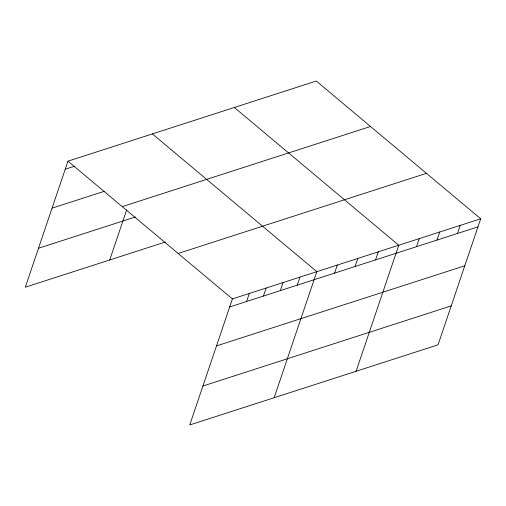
<?xml version="1.0" encoding="UTF-8"?>
<svg xmlns="http://www.w3.org/2000/svg" width="506" height="506" viewBox="0 0 506 506"><rect width="100%" height="100%" fill="white"/><g stroke="black" fill="none" stroke-linecap="round" stroke-linejoin="round"><path stroke-width="0.76" d="M480.7 218.788L232.399 298.913L189.737 424.958L438.038 344.833L480.7 218.788L316.263 81.042L67.962 161.167L25.3 287.212L165.323 242.026M109.72 259.964L126.671 209.889M246.555 301.525L249.287 293.467M263.443 296.073L266.169 288.022M280.324 290.627L283.056 282.569M297.212 285.182L299.938 277.124M274.157 397.716L316.819 271.671L152.388 133.926M334.58 273.12L337.306 265.062M355.067 266.51L357.793 258.452M375.547 259.901L378.279 251.843M356.097 371.277L398.76 245.233L234.322 107.481M416.52 246.681L419.246 238.623M437.001 240.065L439.733 232.014M457.487 233.456L460.213 225.404M65.236 169.225L74.78 166.145M52.055 208.156L104.179 191.338M122.224 206.625L370.525 126.5M38.481 248.275L135.336 217.017M178.137 253.462L426.438 173.33M229.673 306.971L477.974 226.846M216.492 345.908L464.793 265.783M202.919 386.021L451.213 305.896M67.962 161.167L232.399 298.913"/></g></svg>
